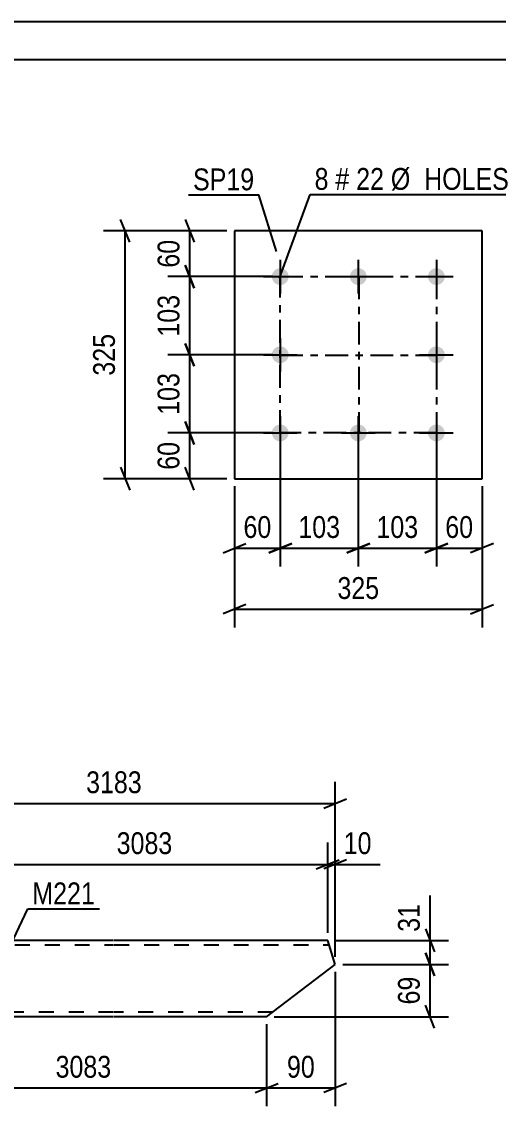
# Model space of a CAD drawing. Header units: millimetres. Extents: x 0 to 420, y 0 to 297.
# Drawn here: x 216.8 to 279.4, y 154.8 to 297 of the extents above; entities that cross this region are included whole.
import ezdxf

# ---------------------------------------------------------------- set-up
doc = ezdxf.new("R2010")
doc.units = ezdxf.units.MM
doc.linetypes.add('DXK_LINE_DOT2', pattern=[3.9198, 1.9599, -1.9599])
doc.linetypes.add('DXK_LINE_DOT3', pattern=[5.9187, 2.979, -0.9799, 0.9799, -0.9799])
doc.styles.add('Arial Narrow', font='ARIALN.TTF', dxfattribs={"height": 0.2})

# ---------------------------------------------------------------- blocks, each defined once
blk = doc.blocks.new('Unknown-122569255-1133 - 8988')
at = {"color": 5, "linetype": 'Continuous'}
for p, q in [((420, 297), (0, 297)), ((415, 292), (5, 292))]:
    blk.add_line(p, q, dxfattribs=at)
blk = doc.blocks.new('Part-122569255-8410 - 8404')
at = {"color": 2, "linetype": 'Continuous'}
for p, q in [((199.85, 169.67), (208.84, 176.52)), ((228.84, 176.52), (208.84, 176.52)), ((256.96, 176.52), (228.94, 176.52)), ((257.94, 173.38), (256.96, 176.52)), ((248.94, 166.52), (257.94, 173.38)), ((200.83, 166.52), (199.85, 169.67)), ((228.84, 166.52), (200.83, 166.52)), ((248.94, 166.52), (228.94, 166.52))]:
    blk.add_line(p, q, dxfattribs=at)
at = {"color": 7, "linetype": 'DXK_LINE_DOT2'}
for p, q in [((208.06, 175.92), (228.84, 175.92)), ((228.94, 175.92), (257.14, 175.92)), ((228.84, 167.12), (200.64, 167.12)), ((249.73, 167.12), (228.94, 167.12))]:
    blk.add_line(p, q, dxfattribs=at)
blk = doc.blocks.new('Bolt-122569255-7711 - 7677')
at = {"linetype": 'Continuous'}
for points in [[(250.73, 264.67, -1), (250.73, 262.47, -1)], [(260.98, 264.67, -1), (260.98, 262.47, -1)], [(271.23, 264.67, -1), (271.23, 262.47, -1)], [(250.73, 254.42, -1), (250.73, 252.22, -1)], [(271.23, 254.42, -1), (271.23, 252.22, -1)], [(250.73, 244.17, -1), (250.73, 241.97, -1)], [(260.98, 244.17, -1), (260.98, 241.97, -1)], [(271.23, 244.17, -1), (271.23, 241.97, -1)]]:
    blk.add_hatch(color=1, dxfattribs=at).paths.add_polyline_path(points)
at = {"color": 1, "linetype": 'Continuous'}
for p, q in [((250.73, 265.77), (250.73, 261.37)), ((260.98, 265.77), (260.98, 261.37)), ((271.23, 265.77), (271.23, 261.37)), ((248.53, 263.57), (252.93, 263.57)), ((258.78, 263.57), (263.18, 263.57)), ((269.03, 263.57), (273.43, 263.57)), ((250.73, 255.52), (250.73, 251.12)), ((271.23, 255.52), (271.23, 251.12)), ((248.53, 253.32), (252.93, 253.32)), ((269.03, 253.32), (273.43, 253.32)), ((250.73, 245.27), (250.73, 240.87)), ((260.98, 245.27), (260.98, 240.87)), ((271.23, 245.27), (271.23, 240.87)), ((248.53, 243.07), (252.93, 243.07)), ((258.78, 243.07), (263.18, 243.07)), ((269.03, 243.07), (273.43, 243.07))]:
    blk.add_line(p, q, dxfattribs=at)
blk = doc.blocks.new('Part-122569255-7716 - 7677')
at = {"color": 2, "linetype": 'Continuous'}
for p, q in [((277.23, 269.57), (244.73, 269.57)), ((244.73, 269.57), (244.73, 237.07)), ((277.23, 237.07), (277.23, 269.57)), ((244.73, 237.07), (277.23, 237.07))]:
    blk.add_line(p, q, dxfattribs=at)
blk = doc.blocks.new('Rectangle-122569255-7803 - 7677')
at = {"color": 1, "linetype": 'DXK_LINE_DOT3'}
blk.add_lwpolyline([(250.73, 263.57), (271.23, 263.57), (271.23, 243.07), (250.73, 243.07), (250.73, 263.57)], close=True, dxfattribs=at)
blk = doc.blocks.new('Line-122569255-7789 - 7677')
at = {"color": 1, "linetype": 'DXK_LINE_DOT3'}
blk.add_line((261.03, 263.57), (261.03, 243.07), dxfattribs=at)
blk = doc.blocks.new('Line-122569255-7796 - 7677')
at = {"color": 1, "linetype": 'DXK_LINE_DOT3'}
blk.add_line((250.73, 253.27), (271.23, 253.27), dxfattribs=at)
blk = doc.blocks.new('StraightDimension-122569255-8431 - 8404')
at = {"color": 7, "linetype": 'Continuous'}
for p, q in [((208.85, 177.52), (208.85, 189.34)), ((256.96, 177.52), (256.96, 189.34)), ((210.35, 187.09), (207.35, 185.89)), ((208.85, 186.49), (256.96, 186.49)), ((255.46, 185.89), (258.46, 187.09))]:
    blk.add_line(p, q, dxfattribs=at)
at = {"color": 0}
blk.add_wipeout([(237.16, 187.24), (237.16, 191.44), (228.65, 191.44), (228.65, 187.24)], dxfattribs=at)
at = {"color": 3, "style": 'Arial Narrow'}
blk.add_text('3083', height=2.863, dxfattribs=at).set_placement((229.25, 187.84))
blk = doc.blocks.new('StraightDimension-122569255-8501 - 8404')
at = {"color": 7, "linetype": 'Continuous'}
for p, q in [((200.83, 165.52), (200.83, 154.77)), ((248.94, 165.52), (248.94, 154.77)), ((202.33, 157.77), (199.33, 156.57)), ((200.83, 157.17), (248.94, 157.17)), ((247.44, 156.57), (250.44, 157.77))]:
    blk.add_line(p, q, dxfattribs=at)
at = {"color": 0}
blk.add_wipeout([(229.14, 157.92), (229.14, 162.12), (220.63, 162.12), (220.63, 157.92)], dxfattribs=at)
at = {"color": 3, "style": 'Arial Narrow'}
blk.add_text('3083', height=2.863, dxfattribs=at).set_placement((221.23, 158.52))
blk = doc.blocks.new('StraightDimension-122569255-8473 - 8404')
at = {"color": 7, "linetype": 'Continuous'}
for p, q in [((199.85, 170.67), (199.85, 197.33)), ((257.94, 174.38), (257.94, 197.33)), ((201.35, 195.08), (198.35, 193.88)), ((256.44, 193.88), (259.44, 195.08)), ((199.85, 194.48), (257.94, 194.48))]:
    blk.add_line(p, q, dxfattribs=at)
at = {"color": 0}
blk.add_wipeout([(233.15, 195.23), (233.15, 199.43), (224.64, 199.43), (224.64, 195.23)], dxfattribs=at)
at = {"color": 3, "style": 'Arial Narrow'}
blk.add_text('3183', height=2.863, dxfattribs=at).set_placement((225.24, 195.83))
blk = doc.blocks.new('StraightDimension-122569255-8455 - 8404')
at = {"color": 7, "linetype": 'Continuous'}
for p, q in [((256.96, 177.52), (256.96, 189.34)), ((257.94, 174.38), (257.94, 189.34)), ((255.46, 185.89), (258.46, 187.09)), ((259.44, 187.09), (256.44, 185.89)), ((256.96, 186.49), (257.94, 186.49)), ((257.94, 186.49), (263.84, 186.49)), ((257.94, 186.49), (263.84, 186.49))]:
    blk.add_line(p, q, dxfattribs=at)
at = {"color": 0}
blk.add_wipeout([(263.32, 187.24), (263.32, 191.44), (258.46, 191.44), (258.46, 187.24)], dxfattribs=at)
at = {"color": 3, "style": 'Arial Narrow'}
blk.add_text('10', height=2.863, dxfattribs=at).set_placement((259.06, 187.84))
blk = doc.blocks.new('StraightDimension-122569255-8526 - 8404')
at = {"color": 7, "linetype": 'Continuous'}
for p, q in [((257.94, 172.38), (257.94, 154.77)), ((248.94, 165.52), (248.94, 154.77)), ((247.44, 156.57), (250.44, 157.77)), ((248.94, 157.17), (257.94, 157.17)), ((259.44, 157.77), (256.44, 156.57))]:
    blk.add_line(p, q, dxfattribs=at)
at = {"color": 0}
blk.add_wipeout([(255.87, 157.92), (255.87, 162.12), (251.01, 162.12), (251.01, 157.92)], dxfattribs=at)
at = {"color": 3, "style": 'Arial Narrow'}
blk.add_text('90', height=2.863, dxfattribs=at).set_placement((251.61, 158.52))
blk = doc.blocks.new('StraightDimension-122569255-8593 - 8404')
at = {"color": 7, "linetype": 'Continuous'}
for p, q in [((270.4, 176.52), (270.4, 182.43)), ((270.4, 176.52), (270.4, 182.43)), ((269.8, 178.02), (271, 175.02)), ((257.96, 176.52), (272.8, 176.52)), ((270.4, 173.38), (270.4, 176.52)), ((271, 171.88), (269.8, 174.88)), ((258.94, 173.38), (272.8, 173.38))]:
    blk.add_line(p, q, dxfattribs=at)
at = {"color": 0}
blk.add_wipeout([(269.65, 181.9), (265.45, 181.9), (265.45, 177.05), (269.65, 177.05)], dxfattribs=at)
at = {"color": 3, "style": 'Arial Narrow'}
blk.add_text('31', height=2.863, rotation=90.0002, dxfattribs=at).set_placement((269.05, 177.65))
blk = doc.blocks.new('StraightDimension-122569255-8617 - 8404')
at = {"color": 7, "linetype": 'Continuous'}
for p, q in [((269.8, 174.88), (271, 171.88)), ((258.94, 173.38), (272.8, 173.38)), ((270.4, 166.52), (270.4, 173.38)), ((271, 165.02), (269.8, 168.02)), ((249.94, 166.52), (272.8, 166.52))]:
    blk.add_line(p, q, dxfattribs=at)
at = {"color": 0}
blk.add_wipeout([(269.65, 172.38), (265.45, 172.38), (265.45, 167.52), (269.65, 167.52)], dxfattribs=at)
at = {"color": 3, "style": 'Arial Narrow'}
blk.add_text('69', height=2.863, rotation=90.0002, dxfattribs=at).set_placement((269.05, 168.12))
blk = doc.blocks.new('StraightDimension-122569255-7718 - 7677')
at = {"color": 7, "linetype": 'Continuous'}
for p, q in [((230.97, 268.07), (229.77, 271.07)), ((243.73, 269.57), (227.52, 269.57)), ((230.37, 237.07), (230.37, 269.57)), ((229.77, 238.57), (230.97, 235.57)), ((243.73, 237.07), (227.52, 237.07))]:
    blk.add_line(p, q, dxfattribs=at)
at = {"color": 0}
blk.add_wipeout([(229.62, 256.66), (225.42, 256.66), (225.42, 249.98), (229.62, 249.98)], dxfattribs=at)
at = {"color": 3, "style": 'Arial Narrow'}
blk.add_text('325', height=2.863, rotation=90.0002, dxfattribs=at).set_placement((229.02, 250.58))
blk = doc.blocks.new('StraightDimension-122569255-7739 - 7677')
at = {"color": 7, "linetype": 'Continuous'}
for p, q in [((271.23, 242.07), (271.23, 225.55)), ((277.23, 236.07), (277.23, 225.55)), ((269.73, 227.35), (272.73, 228.55)), ((271.23, 227.95), (277.23, 227.95)), ((278.73, 228.55), (275.73, 227.35))]:
    blk.add_line(p, q, dxfattribs=at)
at = {"color": 0}
blk.add_wipeout([(276.66, 228.7), (276.66, 232.9), (271.8, 232.9), (271.8, 228.7)], dxfattribs=at)
at = {"color": 3, "style": 'Arial Narrow'}
blk.add_text('60', height=2.863, dxfattribs=at).set_placement((272.4, 229.3))
blk = doc.blocks.new('StraightDimension-122569255-7775 - 7677')
at = {"color": 7, "linetype": 'Continuous'}
for p, q in [((238.24, 271.07), (239.44, 268.07)), ((243.73, 269.57), (235.99, 269.57)), ((238.84, 263.57), (238.84, 269.57)), ((239.44, 262.07), (238.24, 265.07)), ((249.73, 263.57), (235.99, 263.57))]:
    blk.add_line(p, q, dxfattribs=at)
at = {"color": 0}
blk.add_wipeout([(238.09, 269), (233.89, 269), (233.89, 264.14), (238.09, 264.14)], dxfattribs=at)
at = {"color": 3, "style": 'Arial Narrow'}
blk.add_text('60', height=2.863, rotation=90.0002, dxfattribs=at).set_placement((237.49, 264.74))
blk = doc.blocks.new('StraightDimension-122569255-7729 - 7677')
at = {"color": 7, "linetype": 'Continuous'}
for p, q in [((250.73, 242.07), (250.73, 225.55)), ((244.73, 236.07), (244.73, 225.55)), ((243.23, 227.35), (246.23, 228.55)), ((244.73, 227.95), (250.73, 227.95)), ((252.23, 228.55), (249.23, 227.35))]:
    blk.add_line(p, q, dxfattribs=at)
at = {"color": 0}
blk.add_wipeout([(250.16, 228.7), (250.16, 232.9), (245.3, 232.9), (245.3, 228.7)], dxfattribs=at)
at = {"color": 3, "style": 'Arial Narrow'}
blk.add_text('60', height=2.863, dxfattribs=at).set_placement((245.9, 229.3))
blk = doc.blocks.new('StraightDimension-122569255-7749 - 7677')
at = {"color": 7, "linetype": 'Continuous'}
for p, q in [((260.98, 242.07), (260.98, 225.55)), ((271.23, 242.07), (271.23, 225.55)), ((259.48, 227.35), (262.48, 228.55)), ((260.98, 227.95), (271.23, 227.95)), ((272.73, 228.55), (269.73, 227.35))]:
    blk.add_line(p, q, dxfattribs=at)
at = {"color": 0}
blk.add_wipeout([(269.45, 228.7), (269.45, 232.9), (262.76, 232.9), (262.76, 228.7)], dxfattribs=at)
at = {"color": 3, "style": 'Arial Narrow'}
blk.add_text('103', height=2.863, dxfattribs=at).set_placement((263.36, 229.3))
blk = doc.blocks.new('StraightDimension-122569255-7751 - 7677')
at = {"color": 7, "linetype": 'Continuous'}
for p, q in [((250.73, 242.07), (250.73, 225.55)), ((260.98, 242.07), (260.98, 225.55)), ((249.23, 227.35), (252.23, 228.55)), ((250.73, 227.95), (260.98, 227.95)), ((262.48, 228.55), (259.48, 227.35))]:
    blk.add_line(p, q, dxfattribs=at)
at = {"color": 0}
blk.add_wipeout([(259.2, 228.7), (259.2, 232.9), (252.51, 232.9), (252.51, 228.7)], dxfattribs=at)
at = {"color": 3, "style": 'Arial Narrow'}
blk.add_text('103', height=2.863, dxfattribs=at).set_placement((253.11, 229.3))
blk = doc.blocks.new('StraightDimension-122569255-7754 - 7677')
at = {"color": 7, "linetype": 'Continuous'}
for p, q in [((244.73, 236.07), (244.73, 217.55)), ((277.23, 236.07), (277.23, 217.55)), ((246.23, 220.55), (243.23, 219.35)), ((275.73, 219.35), (278.73, 220.55)), ((244.73, 219.95), (277.23, 219.95))]:
    blk.add_line(p, q, dxfattribs=at)
at = {"color": 0}
blk.add_wipeout([(264.32, 220.7), (264.32, 224.9), (257.64, 224.9), (257.64, 220.7)], dxfattribs=at)
at = {"color": 3, "style": 'Arial Narrow'}
blk.add_text('325', height=2.863, dxfattribs=at).set_placement((258.24, 221.3))
blk = doc.blocks.new('StraightDimension-122569255-7765 - 7677')
at = {"color": 7, "linetype": 'Continuous'}
for p, q in [((238.24, 244.57), (239.44, 241.57)), ((249.73, 243.07), (235.99, 243.07)), ((238.84, 237.07), (238.84, 243.07)), ((239.44, 235.57), (238.24, 238.57)), ((243.73, 237.07), (235.99, 237.07))]:
    blk.add_line(p, q, dxfattribs=at)
at = {"color": 0}
blk.add_wipeout([(238.09, 242.5), (233.89, 242.5), (233.89, 237.64), (238.09, 237.64)], dxfattribs=at)
at = {"color": 3, "style": 'Arial Narrow'}
blk.add_text('60', height=2.863, rotation=90.0002, dxfattribs=at).set_placement((237.49, 238.24))
blk = doc.blocks.new('StraightDimension-122569255-7785 - 7677')
at = {"color": 7, "linetype": 'Continuous'}
for p, q in [((238.24, 254.82), (239.44, 251.82)), ((249.73, 253.32), (235.99, 253.32)), ((238.84, 243.07), (238.84, 253.32)), ((239.44, 241.57), (238.24, 244.57)), ((249.73, 243.07), (235.99, 243.07))]:
    blk.add_line(p, q, dxfattribs=at)
at = {"color": 0}
blk.add_wipeout([(238.09, 251.54), (233.89, 251.54), (233.89, 244.85), (238.09, 244.85)], dxfattribs=at)
at = {"color": 3, "style": 'Arial Narrow'}
blk.add_text('103', height=2.863, rotation=90.0002, dxfattribs=at).set_placement((237.49, 245.45))
blk = doc.blocks.new('StraightDimension-122569255-7787 - 7677')
at = {"color": 7, "linetype": 'Continuous'}
for p, q in [((238.24, 265.07), (239.44, 262.07)), ((249.73, 263.57), (235.99, 263.57)), ((238.84, 253.32), (238.84, 263.57)), ((239.44, 251.82), (238.24, 254.82)), ((249.73, 253.32), (235.99, 253.32))]:
    blk.add_line(p, q, dxfattribs=at)
at = {"color": 0}
blk.add_wipeout([(238.09, 261.79), (233.89, 261.79), (233.89, 255.1), (238.09, 255.1)], dxfattribs=at)
at = {"color": 3, "style": 'Arial Narrow'}
blk.add_text('103', height=2.863, rotation=90.0002, dxfattribs=at).set_placement((237.49, 255.7))
blk = doc.blocks.new('Mark-122569255-8406 - 8404')
at = {"color": 0}
blk.add_wipeout([(226.4, 181.26), (226.4, 184.26), (218.18, 184.26), (218.18, 181.26)], dxfattribs=at)
blk.add_wipeout([(226.4, 181.26), (226.4, 184.26), (218.18, 184.26), (218.18, 181.26)], dxfattribs=at)
at = {"color": 30, "linetype": 'Continuous'}
for p, q in [((214.95, 175.12), (217.58, 180.66)), ((217.58, 180.66), (227, 180.66))]:
    blk.add_line(p, q, dxfattribs=at)
at = {"color": 3, "style": 'Arial Narrow'}
blk.add_text('M221', height=2.863, dxfattribs=at).set_placement((218.18, 181.26))
blk = doc.blocks.new('Mark-122569255-7707 - 7677')
at = {"color": 0}
for points in [[(257.07, 274.95), (257.07, 277.95), (255.24, 277.95), (255.24, 274.95)], [(259.8, 274.95), (259.8, 277.95), (257.97, 277.95), (257.97, 274.95)], [(264.35, 274.95), (264.35, 277.95), (260.7, 277.95), (260.7, 274.95)], [(280.78, 274.95), (280.78, 277.95), (265.25, 277.95), (265.25, 274.95)]]:
    blk.add_wipeout(points, dxfattribs=at)
for points in [[(257.07, 274.95), (257.07, 277.95), (255.24, 277.95), (255.24, 274.95)], [(259.8, 274.95), (259.8, 277.95), (257.97, 277.95), (257.97, 274.95)], [(264.35, 274.95), (264.35, 277.95), (260.7, 277.95), (260.7, 274.95)], [(280.78, 274.95), (280.78, 277.95), (265.25, 277.95), (265.25, 274.95)]]:
    blk.add_wipeout(points, dxfattribs=at)
at = {"color": 7, "linetype": 'Continuous'}
for p, q in [((250.63, 263.38), (254.64, 274.35)), ((254.64, 274.35), (281.38, 274.35))]:
    blk.add_line(p, q, dxfattribs=at)
at = {"color": 3, "style": 'Arial Narrow'}
for s, height, p in [('8', 2.86, (255.24, 274.95)), ('#', 2.86, (257.97, 274.95)), ('22', 2.863, (260.7, 274.95)), ('Ø  HOLES', 2.863, (265.25, 274.95))]:
    blk.add_text(s, height=height, dxfattribs=at).set_placement(p)
blk = doc.blocks.new('Mark-122569255-7712 - 7677')
at = {"color": 0}
blk.add_wipeout([(247.32, 274.89), (247.32, 277.89), (239.28, 277.89), (239.28, 274.89)], dxfattribs=at)
blk.add_wipeout([(247.32, 274.89), (247.32, 277.89), (239.28, 277.89), (239.28, 274.89)], dxfattribs=at)
at = {"color": 30, "linetype": 'Continuous'}
for p in [(238.68, 274.29), (250.22, 266.86)]:
    blk.add_line(p, (247.92, 274.29), dxfattribs=at)
at = {"color": 3, "style": 'Arial Narrow'}
blk.add_text('SP19', height=2.863, dxfattribs=at).set_placement((239.28, 274.89))

msp = doc.modelspace()

# ---------------------------------------------------------------- block references
for name in ['Unknown-122569255-1133 - 8988', 'Part-122569255-7716 - 7677', 'Bolt-122569255-7711 - 7677', 'Rectangle-122569255-7803 - 7677', 'Line-122569255-7789 - 7677', 'Line-122569255-7796 - 7677', 'Part-122569255-8410 - 8404']:
    msp.add_blockref(name, (0, 0))

# ---------------------------------------------------------------- next in the draw order: block references
for name in ['Mark-122569255-7707 - 7677', 'StraightDimension-122569255-7718 - 7677', 'StraightDimension-122569255-7739 - 7677', 'StraightDimension-122569255-8431 - 8404', 'StraightDimension-122569255-8501 - 8404']:
    msp.add_blockref(name, (0, 0))

# ---------------------------------------------------------------- next in the draw order: block references
for name in ['StraightDimension-122569255-7775 - 7677', 'StraightDimension-122569255-7729 - 7677', 'StraightDimension-122569255-7749 - 7677', 'StraightDimension-122569255-8473 - 8404']:
    msp.add_blockref(name, (0, 0))

# ---------------------------------------------------------------- next in the draw order: block references
for name in ['Mark-122569255-7712 - 7677', 'StraightDimension-122569255-7751 - 7677', 'StraightDimension-122569255-8455 - 8404', 'Mark-122569255-8406 - 8404', 'StraightDimension-122569255-8526 - 8404']:
    msp.add_blockref(name, (0, 0))

# ---------------------------------------------------------------- next in the draw order: block references
for name in ['StraightDimension-122569255-7754 - 7677', 'StraightDimension-122569255-8593 - 8404']:
    msp.add_blockref(name, (0, 0))

# ---------------------------------------------------------------- next in the draw order: block references
for name in ['StraightDimension-122569255-7765 - 7677', 'StraightDimension-122569255-8617 - 8404']:
    msp.add_blockref(name, (0, 0))

# ---------------------------------------------------------------- next in the draw order: block references
msp.add_blockref('StraightDimension-122569255-7785 - 7677', (0, 0))

# ---------------------------------------------------------------- next in the draw order: block references
msp.add_blockref('StraightDimension-122569255-7787 - 7677', (0, 0))

doc.saveas('drawing.dxf')
